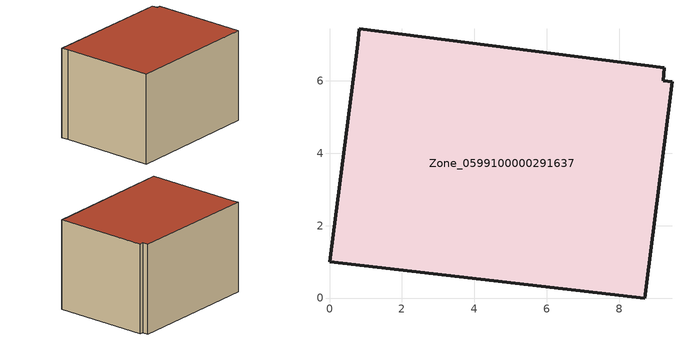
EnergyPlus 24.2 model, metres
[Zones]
Zone_0599100000291637
 floor ground (C_G): 0.78,7.01 0.82,7.43 9.24,6.36 9.21,6 9.45,5.97 8.7,0 0,1 z1.65
 wall outside (C_F): 9.24,6.36 0.82,7.43 0.78,7.01 0,1 8.7,0 9.45,5.97 9.21,6 9.24,6.36 z1.65:7.42
 roof outside (C_R): 0.82,7.43 0.78,7.01 0,1 8.7,0 9.45,5.97 9.21,6 9.24,6.36 z7.42
[BUILDING]
Pand.0599100000291637: North Axis=0; Terrain=City; Loads Convergence Tolerance Value=0.04; Temperature Convergence Tolerance Value=0.4; Solar Distribution=FullExterior; Maximum Number of Warmup Days=25; Minimum Number of Warmup Days=1
[Site:Location]
Rotterdam.The.Hague.AP_ZH_NLD Design_Conditions: Latitude=51.96; Longitude=4.45; Time Zone=1; Elevation=-4.5
[SITE:GROUNDTEMPERATURE:BUILDINGSURFACE]
18, 18, 18, 18, 18, 18, 18, 18, 18, 18, 18, 18
[MATERIAL] Thermal Absorptance=0.9; Solar Absorptance=0.7; Visible Absorptance=0.7
Name | Roughness | Thickness | Conductivity | Density | Specific Heat
G.TC.1946-1964 | MediumSmooth | 0.15 | 1 | 540 | 1210
F.TC.1946-1964 | Rough | 0.3 | 0.857143 | 1920 | 840
R.TC.1946-1964 | MediumRough | 0.2 | 0.235294 | 1500 | 1000
[CONSTRUCTION]
C_G: G.TC.1946-1964
C_F: F.TC.1946-1964
C_R: R.TC.1946-1964
[ZONE]
Zone_0599100000291637: Type=1; Multiplier=1; Ceiling Height=Autocalculate; Volume=Autocalculate; Floor Area=autocalculate; Part of Total Floor Area=Yes
[ZONEINFILTRATION:DESIGNFLOWRATE]
Infil_Zone_0599100000291637: Zone or ZoneList or Space or SpaceList=Zone_0599100000291637; Schedule=AlwaysOn; Design Flow Rate Calculation Method=Flow/Area; Flow Rate per Floor Area=0.003; Constant Term Coefficient=1; Temperature Term Coefficient=0; Velocity Term Coefficient=0; Velocity Squared Term Coefficient=0
[HVACTEMPLATE:ZONE:IDEALLOADSAIRSYSTEM]
Zone_0599100000291637: Maximum Heating Supply Air Temperature=50; Minimum Cooling Supply Air Temperature=13; Maximum Heating Supply Air Humidity Ratio=0.0156; Minimum Cooling Supply Air Humidity Ratio=0.0077; Heating Limit=NoLimit; Cooling Limit=NoLimit; Dehumidification Control Type=ConstantSensibleHeatRatio; Cooling Sensible Heat Ratio=0.7; Dehumidification Setpoint=60; Humidification Control Type=None; Humidification Setpoint=30; Outdoor Air Method=None; Outdoor Air Flow Rate per Person=0.00944; Outdoor Air Flow Rate per Zone Floor Area=0; Outdoor Air Flow Rate per Zone=0; Demand Controlled Ventilation Type=None; Outdoor Air Economizer Type=NoEconomizer; Heat Recovery Type=None; Sensible Heat Recovery Effectiveness=0.7; Latent Heat Recovery Effectiveness=0.65
[ZONECONTROL:THERMOSTAT]
ThermostatControl_Zone_0599100000291637: Zone or ZoneList=Zone_0599100000291637; Control Type Schedule=DualSetpointControlType; Control 1=Thermostat_Zone_0599100000291637; Temperature Difference Between Cutout And Setpoint=0
[THERMOSTATSETPOINT:DUALSETPOINT]
Thermostat_Zone_0599100000291637: Heating Setpoint Temperature Schedule=HeatingSetpoint_Zone_0599100000291637; Cooling Setpoint Temperature Schedule=CoolingSetpoint_Zone_0599100000291637
[SCHEDULE:COMPACT]
HeatingSetpoint_Zone_0599100000291637: Through: 12/31, For: AllDays, Until: 24:00, 21
CoolingSetpoint_Zone_0599100000291637: Through: 12/31, For: AllDays, Until: 24:00, 24
DualSetpointControlType: Through: 12/31, For: AllDays, Until: 24:00, 4
AlwaysOn: Through: 12/31, For: AllDays, Until: 24:00, 1
